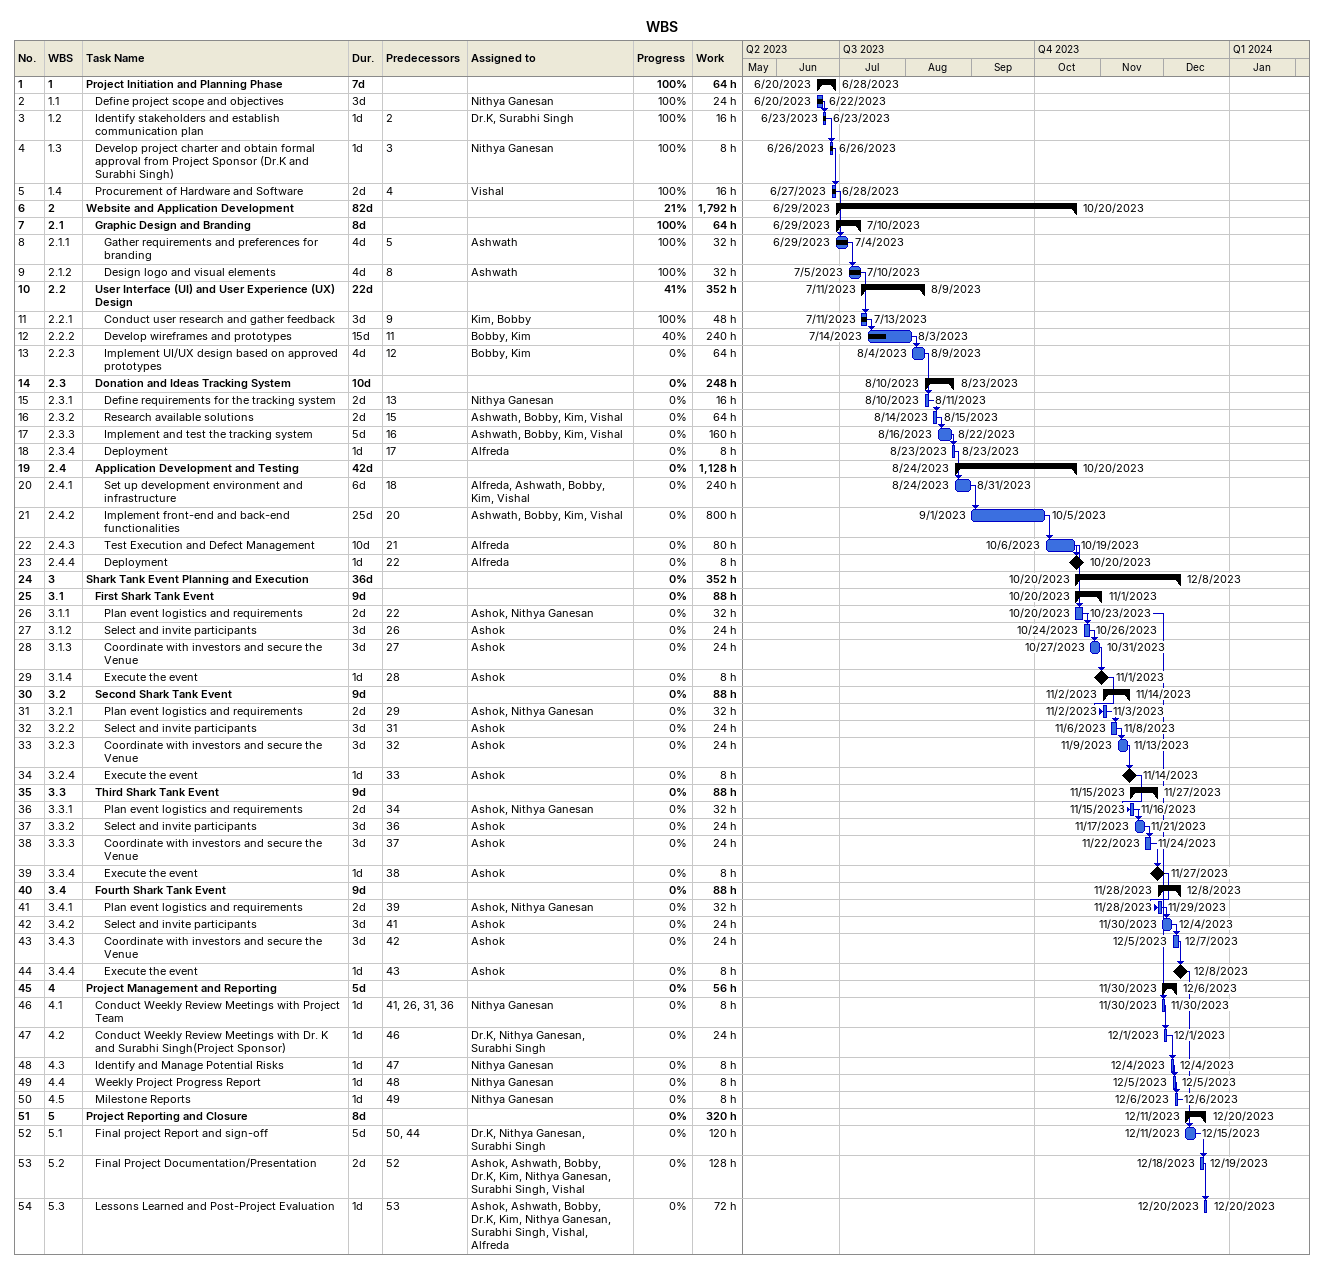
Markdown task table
WBS

| ID | WBS | Task | Duration | Start | Finish | Predecessors | Resources | % complete | Work (h) |
|---|---|---|---|---|---|---|---|---|---|
| 1 | 1 | **Project Initiation and Planning Phase** | 7d | 2023-06-20 | 2023-06-28 |  |  | 100 | 64 |
| 2 | 1.1 | Define project scope and objectives | 3d | 2023-06-20 | 2023-06-22 |  | Nithya Ganesan | 100 | 24 |
| 3 | 1.2 | Identify stakeholders and establish communication plan | 1d | 2023-06-23 | 2023-06-23 | 2 | Dr.K, Surabhi Singh | 100 | 16 |
| 4 | 1.3 | Develop project charter and obtain formal approval from Project Sponsor (Dr.K and Surabhi Singh) | 1d | 2023-06-26 | 2023-06-26 | 3 | Nithya Ganesan | 100 | 8 |
| 5 | 1.4 | Procurement of Hardware and Software | 2d | 2023-06-27 | 2023-06-28 | 4 | Vishal | 100 | 16 |
| 6 | 2 | **Website and Application Development** | 82d | 2023-06-29 | 2023-10-20 |  |  | 21 | 1792 |
| 7 | 2.1 | **Graphic Design and Branding** | 8d | 2023-06-29 | 2023-07-10 |  |  | 100 | 64 |
| 8 | 2.1.1 | Gather requirements and preferences for branding | 4d | 2023-06-29 | 2023-07-04 | 5 | Ashwath | 100 | 32 |
| 9 | 2.1.2 | Design logo and visual elements | 4d | 2023-07-05 | 2023-07-10 | 8 | Ashwath | 100 | 32 |
| 10 | 2.2 | **User Interface (UI) and User Experience (UX) Design** | 22d | 2023-07-11 | 2023-08-09 |  |  | 41 | 352 |
| 11 | 2.2.1 | Conduct user research and gather feedback | 3d | 2023-07-11 | 2023-07-13 | 9 | Kim, Bobby | 100 | 48 |
| 12 | 2.2.2 | Develop wireframes and prototypes | 15d | 2023-07-14 | 2023-08-03 | 11 | Bobby, Kim | 40 | 240 |
| 13 | 2.2.3 | Implement UI/UX design based on approved prototypes | 4d | 2023-08-04 | 2023-08-09 | 12 | Bobby, Kim | 0 | 64 |
| 14 | 2.3 | **Donation and Ideas Tracking System** | 10d | 2023-08-10 | 2023-08-23 |  |  | 0 | 248 |
| 15 | 2.3.1 | Define requirements for the tracking system | 2d | 2023-08-10 | 2023-08-11 | 13 | Nithya Ganesan | 0 | 16 |
| 16 | 2.3.2 | Research available solutions | 2d | 2023-08-14 | 2023-08-15 | 15 | Ashwath, Bobby, Kim, Vishal | 0 | 64 |
| 17 | 2.3.3 | Implement and test the tracking system | 5d | 2023-08-16 | 2023-08-22 | 16 | Ashwath, Bobby, Kim, Vishal | 0 | 160 |
| 18 | 2.3.4 | Deployment | 1d | 2023-08-23 | 2023-08-23 | 17 | Alfreda | 0 | 8 |
| 19 | 2.4 | **Application Development and Testing** | 42d | 2023-08-24 | 2023-10-20 |  |  | 0 | 1128 |
| 20 | 2.4.1 | Set up development environment and infrastructure | 6d | 2023-08-24 | 2023-08-31 | 18 | Alfreda, Ashwath, Bobby, Kim, Vishal | 0 | 240 |
| 21 | 2.4.2 | Implement front-end and back-end functionalities | 25d | 2023-09-01 | 2023-10-05 | 20 | Ashwath, Bobby, Kim, Vishal | 0 | 800 |
| 22 | 2.4.3 | Test Execution and Defect Management | 10d | 2023-10-06 | 2023-10-19 | 21 | Alfreda | 0 | 80 |
| 23 | 2.4.4 | Deployment | 1d | 2023-10-20 | 2023-10-20 | 22 | Alfreda | 0 | 8 |
| 24 | 3 | **Shark Tank Event Planning and Execution** | 36d | 2023-10-20 | 2023-12-08 |  |  | 0 | 352 |
| 25 | 3.1 | **First Shark Tank Event** | 9d | 2023-10-20 | 2023-11-01 |  |  | 0 | 88 |
| 26 | 3.1.1 | Plan event logistics and requirements | 2d | 2023-10-20 | 2023-10-23 | 22 | Ashok, Nithya Ganesan | 0 | 32 |
| 27 | 3.1.2 | Select and invite participants | 3d | 2023-10-24 | 2023-10-26 | 26 | Ashok | 0 | 24 |
| 28 | 3.1.3 | Coordinate with investors and secure the Venue | 3d | 2023-10-27 | 2023-10-31 | 27 | Ashok | 0 | 24 |
| 29 | 3.1.4 | Execute the event | 1d | 2023-11-01 | 2023-11-01 | 28 | Ashok | 0 | 8 |
| 30 | 3.2 | **Second Shark Tank Event** | 9d | 2023-11-02 | 2023-11-14 |  |  | 0 | 88 |
| 31 | 3.2.1 | Plan event logistics and requirements | 2d | 2023-11-02 | 2023-11-03 | 29 | Ashok, Nithya Ganesan | 0 | 32 |
| 32 | 3.2.2 | Select and invite participants | 3d | 2023-11-06 | 2023-11-08 | 31 | Ashok | 0 | 24 |
| 33 | 3.2.3 | Coordinate with investors and secure the Venue | 3d | 2023-11-09 | 2023-11-13 | 32 | Ashok | 0 | 24 |
| 34 | 3.2.4 | Execute the event | 1d | 2023-11-14 | 2023-11-14 | 33 | Ashok | 0 | 8 |
| 35 | 3.3 | **Third Shark Tank Event** | 9d | 2023-11-15 | 2023-11-27 |  |  | 0 | 88 |
| 36 | 3.3.1 | Plan event logistics and requirements | 2d | 2023-11-15 | 2023-11-16 | 34 | Ashok, Nithya Ganesan | 0 | 32 |
| 37 | 3.3.2 | Select and invite participants | 3d | 2023-11-17 | 2023-11-21 | 36 | Ashok | 0 | 24 |
| 38 | 3.3.3 | Coordinate with investors and secure the Venue | 3d | 2023-11-22 | 2023-11-24 | 37 | Ashok | 0 | 24 |
| 39 | 3.3.4 | Execute the event | 1d | 2023-11-27 | 2023-11-27 | 38 | Ashok | 0 | 8 |
| 40 | 3.4 | **Fourth Shark Tank Event** | 9d | 2023-11-28 | 2023-12-08 |  |  | 0 | 88 |
| 41 | 3.4.1 | Plan event logistics and requirements | 2d | 2023-11-28 | 2023-11-29 | 39 | Ashok, Nithya Ganesan | 0 | 32 |
| 42 | 3.4.2 | Select and invite participants | 3d | 2023-11-30 | 2023-12-04 | 41 | Ashok | 0 | 24 |
| 43 | 3.4.3 | Coordinate with investors and secure the Venue | 3d | 2023-12-05 | 2023-12-07 | 42 | Ashok | 0 | 24 |
| 44 | 3.4.4 | Execute the event | 1d | 2023-12-08 | 2023-12-08 | 43 | Ashok | 0 | 8 |
| 45 | 4 | **Project Management and Reporting** | 5d | 2023-11-30 | 2023-12-06 |  |  | 0 | 56 |
| 46 | 4.1 | Conduct Weekly Review Meetings with Project Team | 1d | 2023-11-30 | 2023-11-30 | 41, 26, 31, 36 | Nithya Ganesan | 0 | 8 |
| 47 | 4.2 | Conduct Weekly Review Meetings with Dr. K and Surabhi Singh(Project Sponsor) | 1d | 2023-12-01 | 2023-12-01 | 46 | Dr.K, Nithya Ganesan, Surabhi Singh | 0 | 24 |
| 48 | 4.3 | Identify and Manage Potential Risks | 1d | 2023-12-04 | 2023-12-04 | 47 | Nithya Ganesan | 0 | 8 |
| 49 | 4.4 | Weekly Project Progress Report | 1d | 2023-12-05 | 2023-12-05 | 48 | Nithya Ganesan | 0 | 8 |
| 50 | 4.5 | Milestone Reports | 1d | 2023-12-06 | 2023-12-06 | 49 | Nithya Ganesan | 0 | 8 |
| 51 | 5 | **Project Reporting and Closure** | 8d | 2023-12-11 | 2023-12-20 |  |  | 0 | 320 |
| 52 | 5.1 | Final project Report and sign-off | 5d | 2023-12-11 | 2023-12-15 | 50, 44 | Dr.K, Nithya Ganesan, Surabhi Singh | 0 | 120 |
| 53 | 5.2 | Final Project Documentation/Presentation | 2d | 2023-12-18 | 2023-12-19 | 52 | Ashok, Ashwath, Bobby, Dr.K, Kim, Nithya Ganesan, Surabhi Singh, Vishal | 0 | 128 |
| 54 | 5.3 | Lessons Learned and Post-Project Evaluation | 1d | 2023-12-20 | 2023-12-20 | 53 | Ashok, Ashwath, Bobby, Dr.K, Kim, Nithya Ganesan, Surabhi Singh, Vishal, Alfreda | 0 | 72 |
